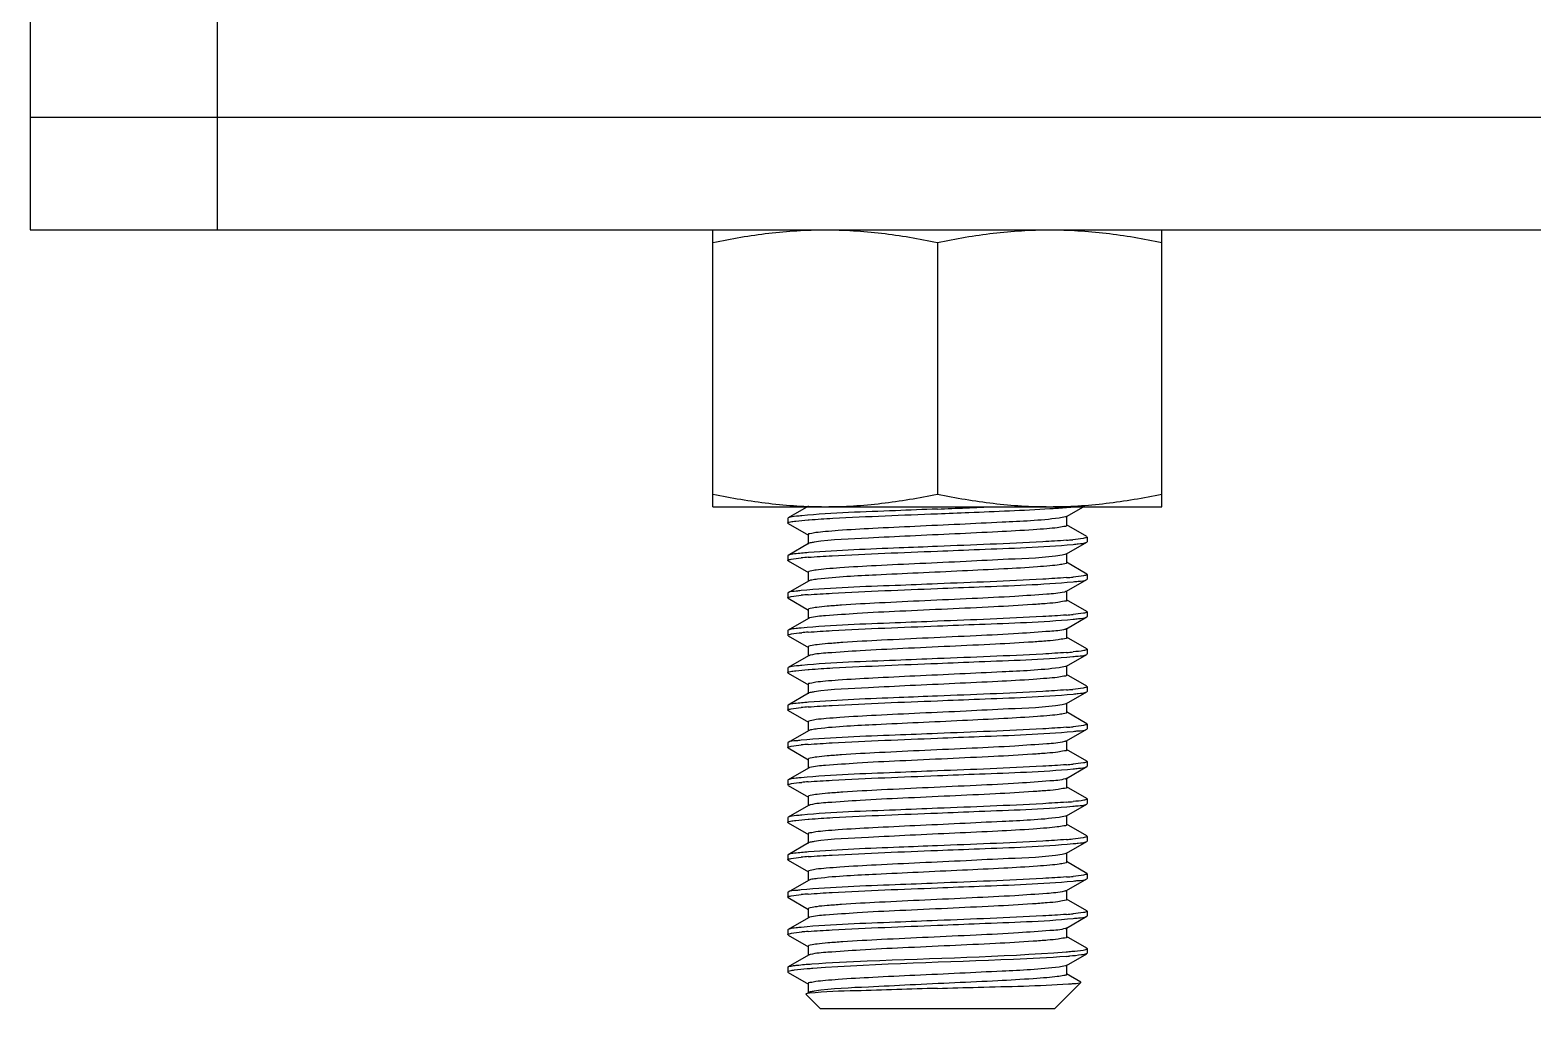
# Model space of a CAD drawing. Extents: x 27938 to 1507990, y 110129 to 923079.
# Drawn here: x 454195 to 454910, y 364932 to 365398 of the extents above; entities that cross this region are included whole.
import ezdxf

# ---------------------------------------------------------------- set-up
doc = ezdxf.new("R2010")
doc.units = 0
doc.header["$LTSCALE"] = 1000
doc.header["$MEASUREMENT"] = 0

msp = doc.modelspace()

# ---------------------------------------------------------------- linework, layer by layer
at = {"linetype": 'Continuous'}
for p, q in [((454195.19, 365409.64), (454195.19, 365302.87)), ((454284.16, 365409.64), (454284.16, 365302.87)), ((454921.77, 365356.26), (454195.19, 365356.26)), ((454195.19, 365302.87), (454921.77, 365302.87)), ((454519.95, 365171.19), (454519.95, 365302.87)), ((454733.49, 365171.19), (454733.49, 365302.87)), ((454626.72, 365296.86), (454626.72, 365177.2)), ((454519.95, 365171.19), (454733.49, 365171.19)), ((454565.36, 365171.41), (454555.71, 365165.82)), ((454688.07, 365166.52), (454696.14, 365171.19)), ((454555.71, 365165.82), (454555.54, 365165.63)), ((454555.54, 365165.63), (454555.54, 365163.4)), ((454555.71, 365163.21), (454555.54, 365163.4)), ((454555.71, 365163.21), (454565.36, 365157.62)), ((454565.18, 365164.9), (454565.68, 365164.93)), ((454697.73, 365156.93), (454688.07, 365162.52)), ((454688.27, 365162.29), (454688.27, 365166.74)), ((454565.17, 365157.84), (454565.17, 365153.39)), ((454697.73, 365156.93), (454697.9, 365156.73)), ((454697.9, 365156.73), (454697.9, 365154.51)), ((454555.71, 365148.03), (454555.54, 365147.83)), ((454555.54, 365147.83), (454555.54, 365145.61)), ((454565.36, 365153.62), (454555.71, 365148.03)), ((454688.07, 365148.72), (454697.73, 365154.31)), ((454688.27, 365144.5), (454688.27, 365148.95)), ((454697.73, 365154.31), (454697.9, 365154.51)), ((454555.71, 365145.41), (454555.54, 365145.61)), ((454555.71, 365145.41), (454565.36, 365139.82)), ((454697.73, 365139.13), (454688.07, 365144.72)), ((454565.36, 365135.82), (454555.71, 365130.23)), ((454565.17, 365140.05), (454565.17, 365135.6)), ((454565.64, 365135.95), (454565.36, 365135.82)), ((454688.07, 365130.93), (454697.73, 365136.52)), ((454697.73, 365139.13), (454697.9, 365138.94)), ((454697.73, 365136.52), (454697.9, 365136.71)), ((454697.9, 365138.94), (454697.9, 365136.71)), ((454555.71, 365130.23), (454555.54, 365130.04)), ((454555.54, 365130.04), (454555.54, 365127.81)), ((454555.71, 365127.62), (454555.54, 365127.81)), ((454555.71, 365127.62), (454565.36, 365122.03)), ((454697.73, 365121.34), (454688.07, 365126.93)), ((454688.27, 365126.7), (454688.27, 365131.15)), ((454565.17, 365122.25), (454565.17, 365117.8)), ((454697.73, 365121.34), (454697.9, 365121.14)), ((454697.9, 365121.14), (454697.9, 365118.92)), ((454555.71, 365112.44), (454555.54, 365112.24)), ((454555.54, 365112.24), (454555.54, 365110.02)), ((454565.36, 365118.03), (454555.71, 365112.44)), ((454688.07, 365113.13), (454687.72, 365112.98)), ((454688.07, 365113.13), (454697.73, 365118.72)), ((454688.27, 365108.91), (454688.27, 365113.36)), ((454697.73, 365118.72), (454697.9, 365118.92)), ((454555.71, 365109.82), (454555.54, 365110.02)), ((454555.71, 365109.82), (454565.36, 365104.23)), ((454697.73, 365103.54), (454688.07, 365109.13)), ((454565.36, 365100.23), (454555.71, 365094.64)), ((454565.17, 365104.46), (454565.17, 365100.01)), ((454688.07, 365095.34), (454697.73, 365100.93)), ((454697.73, 365103.54), (454697.9, 365103.35)), ((454697.73, 365100.93), (454697.9, 365101.12)), ((454697.9, 365103.35), (454697.9, 365101.12)), ((454555.71, 365094.64), (454555.54, 365094.45)), ((454555.54, 365094.45), (454555.54, 365092.22)), ((454555.71, 365092.03), (454555.54, 365092.22)), ((454555.71, 365092.03), (454565.36, 365086.44)), ((454565.18, 365093.72), (454565.68, 365093.75)), ((454697.73, 365085.75), (454688.07, 365091.34)), ((454688.27, 365091.11), (454688.27, 365095.56)), ((454565.17, 365086.66), (454565.17, 365082.21)), ((454697.73, 365085.75), (454697.9, 365085.55)), ((454697.9, 365085.55), (454697.9, 365083.33)), ((454555.71, 365076.85), (454555.54, 365076.65)), ((454555.54, 365076.65), (454555.54, 365074.43)), ((454565.36, 365082.44), (454555.71, 365076.85)), ((454688.07, 365077.54), (454697.73, 365083.13)), ((454688.27, 365073.32), (454688.27, 365077.77)), ((454697.73, 365083.13), (454697.9, 365083.33)), ((454555.71, 365074.23), (454555.54, 365074.43)), ((454555.71, 365074.23), (454565.36, 365068.64)), ((454697.73, 365067.95), (454688.07, 365073.54)), ((454565.36, 365064.64), (454555.71, 365059.05)), ((454565.17, 365068.87), (454565.17, 365064.42)), ((454565.64, 365064.77), (454565.36, 365064.64)), ((454688.07, 365059.75), (454697.73, 365065.34)), ((454697.73, 365067.95), (454697.9, 365067.76)), ((454697.73, 365065.34), (454697.9, 365065.53)), ((454697.9, 365067.76), (454697.9, 365065.53)), ((454555.71, 365059.05), (454555.54, 365058.86)), ((454555.54, 365058.86), (454555.54, 365056.63)), ((454555.71, 365056.44), (454555.54, 365056.63)), ((454555.71, 365056.44), (454565.36, 365050.85)), ((454697.73, 365050.16), (454688.07, 365055.75)), ((454688.27, 365055.52), (454688.27, 365059.97)), ((454565.17, 365051.07), (454565.17, 365046.62)), ((454697.73, 365050.16), (454697.9, 365049.96)), ((454697.73, 365047.54), (454697.9, 365047.74)), ((454697.9, 365049.96), (454697.9, 365047.74)), ((454555.71, 365041.26), (454555.54, 365041.06)), ((454555.54, 365041.06), (454555.54, 365038.84)), ((454565.36, 365046.85), (454555.71, 365041.26)), ((454688.07, 365041.95), (454687.72, 365041.8)), ((454688.07, 365041.95), (454697.73, 365047.54)), ((454688.27, 365037.73), (454688.27, 365042.18)), ((454555.71, 365038.64), (454555.54, 365038.84)), ((454555.71, 365038.64), (454565.36, 365033.05)), ((454697.73, 365032.36), (454688.07, 365037.95)), ((454565.36, 365029.05), (454555.71, 365023.46)), ((454565.17, 365033.28), (454565.17, 365028.83)), ((454688.07, 365024.16), (454697.73, 365029.75)), ((454697.73, 365032.36), (454697.9, 365032.17)), ((454697.73, 365029.75), (454697.9, 365029.94)), ((454697.9, 365032.17), (454697.9, 365029.94)), ((454555.71, 365023.46), (454555.54, 365023.27)), ((454555.54, 365023.27), (454555.54, 365021.04)), ((454555.71, 365020.85), (454555.54, 365021.04)), ((454555.71, 365020.85), (454565.36, 365015.26)), ((454565.18, 365022.54), (454565.68, 365022.57)), ((454697.73, 365014.57), (454688.07, 365020.16)), ((454688.27, 365019.93), (454688.27, 365024.38)), ((454565.17, 365015.48), (454565.17, 365011.03)), ((454688.07, 365006.36), (454697.73, 365011.95)), ((454697.73, 365014.57), (454697.9, 365014.37)), ((454697.73, 365011.95), (454697.9, 365012.15)), ((454697.9, 365014.37), (454697.9, 365012.15)), ((454555.71, 365005.67), (454555.54, 365005.47)), ((454555.54, 365005.47), (454555.54, 365003.25)), ((454565.36, 365011.26), (454555.71, 365005.67)), ((454688.27, 365002.14), (454688.27, 365006.59)), ((454555.71, 365003.05), (454555.54, 365003.25)), ((454555.71, 365003.05), (454565.36, 364997.46)), ((454565.17, 364997.69), (454565.17, 364993.24)), ((454697.73, 364996.77), (454688.07, 365002.36)), ((454565.36, 364993.46), (454555.71, 364987.87)), ((454565.64, 364993.59), (454565.36, 364993.46)), ((454688.07, 364988.57), (454697.73, 364994.16)), ((454697.73, 364996.77), (454697.9, 364996.58)), ((454697.73, 364994.16), (454697.9, 364994.35)), ((454697.9, 364996.58), (454697.9, 364994.35)), ((454555.71, 364987.87), (454555.54, 364987.68)), ((454555.54, 364987.68), (454555.54, 364985.45)), ((454555.71, 364985.26), (454555.54, 364985.45)), ((454555.71, 364985.26), (454565.36, 364979.67)), ((454697.73, 364978.98), (454688.07, 364984.57)), ((454688.27, 364984.34), (454688.27, 364988.79)), ((454565.17, 364979.89), (454565.17, 364975.44)), ((454688.07, 364970.77), (454697.73, 364976.36)), ((454697.73, 364978.98), (454697.9, 364978.78)), ((454697.73, 364976.36), (454697.9, 364976.56)), ((454697.9, 364978.78), (454697.9, 364976.56)), ((454555.71, 364970.08), (454555.54, 364969.88)), ((454555.54, 364969.88), (454555.54, 364967.66)), ((454565.36, 364975.67), (454555.71, 364970.08)), ((454688.07, 364970.77), (454687.72, 364970.62)), ((454688.27, 364966.55), (454688.27, 364971)), ((454555.71, 364967.46), (454555.54, 364967.66)), ((454555.71, 364967.46), (454565.36, 364961.87)), ((454565.17, 364962.1), (454565.17, 364957.65)), ((454697.73, 364961.18), (454688.07, 364966.77)), ((454565.36, 364957.87), (454555.71, 364952.28)), ((454688.07, 364952.98), (454697.73, 364958.57)), ((454697.24, 364960.6), (454697.5, 364960.69)), ((454697.9, 364960.99), (454697.73, 364961.18)), ((454697.9, 364958.76), (454697.73, 364958.57)), ((454697.9, 364960.99), (454697.9, 364958.76)), ((454555.54, 364952.09), (454555.71, 364952.28)), ((454555.54, 364952.09), (454555.54, 364949.86)), ((454555.71, 364949.67), (454555.54, 364949.86)), ((454555.71, 364949.67), (454565.36, 364944.08)), ((454694.89, 364945.03), (454688.07, 364948.98)), ((454688.27, 364948.75), (454688.27, 364953.2)), ((454565.17, 364944.3), (454565.17, 364939.85)), ((454682.33, 364932.29), (454694.94, 364944.9)), ((454694.94, 364944.9), (454694.89, 364945.03)), ((454564.19, 364939.4), (454564.14, 364939.26)), ((454571.11, 364932.29), (454564.14, 364939.26)), ((454565.86, 364939.73), (454564.97, 364939.61)), ((454682.33, 364932.29), (454571.11, 364932.29))]:
    msp.add_line(p, q, dxfattribs=at)
for centre, radius, start, end in [((454300.35, 373497.54), 8333.86, 272.244384, 272.431716), ((454678.88, 365302.36), 131.88, 275.29331, 275.91463), ((454672.05, 365361.33), 206.72, 274.45949, 275.27319), ((454580.43, 364952.46), 195.24, 94.44665, 95.44856), ((454672.45, 365338.68), 201.86, 274.45708, 275.34311), ((454580.55, 364933.23), 196.68, 94.45208, 95.42243), ((454672.41, 365321.35), 202.32, 274.45721, 275.33727), ((454686.38, 365116.87), 4.11, 287.90929, 289.04387), ((454580.94, 364910.74), 201.39, 94.4567, 95.35017), ((454568.54, 365091.26), 9.56, 103.46037, 104.3304), ((454672.64, 365300.88), 199.64, 274.45618, 275.37567), ((454672.05, 365290.15), 206.72, 274.45949, 275.27319), ((454580.43, 364881.28), 195.24, 94.44665, 95.44856), ((454672.45, 365267.5), 201.86, 274.45708, 275.34311), ((454580.55, 364862.05), 196.68, 94.45208, 95.42243), ((454672.41, 365250.17), 202.32, 274.45721, 275.33727), ((454686.38, 365045.69), 4.11, 287.90929, 289.04387), ((454580.94, 364839.56), 201.39, 94.4567, 95.35017), ((454568.54, 365020.08), 9.56, 103.46037, 104.3304), ((454672.64, 365229.7), 199.64, 274.45618, 275.37567), ((454672.05, 365218.97), 206.72, 274.45949, 275.27319), ((454580.43, 364810.1), 195.24, 94.44665, 95.44856), ((454672.45, 365196.32), 201.86, 274.45708, 275.34311), ((454580.55, 364790.87), 196.68, 94.45208, 95.42243), ((454672.41, 365178.99), 202.32, 274.45721, 275.33727), ((454580.94, 364768.38), 201.39, 94.4567, 95.35017), ((454686.38, 364974.51), 4.11, 287.90929, 289.04387), ((454568.54, 364948.9), 9.56, 103.46037, 104.3304), ((454668.61, 365207.61), 248.89, 274.45303, 274.76001), ((454669.1, 365199.34), 242.82, 274.46857, 274.81399)]:
    msp.add_arc(centre, radius, start, end, dxfattribs=at)
for points, knots in [([(454519.95, 365296.86), (454528.74, 365298.71), (454546.43, 365301.75), (454564.38, 365302.87), (454573.33, 365302.87)], [0, 0, 0, 0, 0.500766, 1, 1, 1, 1]), ([(454573.33, 365302.87), (454582.29, 365302.87), (454600.23, 365301.75), (454617.93, 365298.71), (454626.72, 365296.86)], [0, 0, 0, 0, 0.499234, 1, 1, 1, 1]), ([(454626.72, 365296.86), (454635.51, 365298.71), (454653.2, 365301.75), (454671.15, 365302.87), (454680.1, 365302.87)], [0, 0, 0, 0, 0.500766, 1, 1, 1, 1]), ([(454680.1, 365302.87), (454689.05, 365302.87), (454707, 365301.75), (454724.7, 365298.71), (454733.49, 365296.86)], [0, 0, 0, 0, 0.499234, 1, 1, 1, 1]), ([(454519.95, 365177.2), (454528.74, 365175.35), (454546.43, 365172.31), (454564.38, 365171.19), (454573.33, 365171.19)], [0, 0, 0, 0, 0.500766, 1, 1, 1, 1]), ([(454573.33, 365171.19), (454582.29, 365171.19), (454600.23, 365172.31), (454617.93, 365175.35), (454626.72, 365177.2)], [0, 0, 0, 0, 0.499234, 1, 1, 1, 1]), ([(454626.72, 365177.2), (454635.51, 365175.35), (454653.2, 365172.31), (454671.15, 365171.19), (454680.1, 365171.19)], [0, 0, 0, 0, 0.500766, 1, 1, 1, 1]), ([(454680.1, 365171.19), (454689.05, 365171.19), (454707, 365172.31), (454724.7, 365175.35), (454733.49, 365177.2)], [0, 0, 0, 0, 0.499234, 1, 1, 1, 1]), ([(454626.72, 365170.08), (454620.07, 365169.81), (454598.55, 365168.9), (454576.99, 365168.26), (454562.17, 365166.86)], [0, 0, 0, 0, 0.308784, 1, 1, 1, 1]), ([(454626.72, 365167.85), (454631.72, 365168.05), (454649.55, 365168.77), (454667.38, 365169.49), (454680.19, 365170.26)], [0, 0, 0, 0, 0.280557, 1, 1, 1, 1]), ([(454680.19, 365170.26), (454681.24, 365170.32), (454684.86, 365170.55), (454688.48, 365170.81), (454691.05, 365171.05)], [0, 0, 0, 0, 0.288917, 1, 1, 1, 1]), ([(454555.54, 365163.4), (454555.54, 365163.48), (454556.37, 365164.08), (454557.21, 365164.03), (454557.99, 365164.15)], [0, 0, 0, 0, 0.092798, 1, 1, 1, 1]), ([(454562.17, 365166.86), (454561.34, 365166.78), (454559.21, 365166.48), (454556.88, 365166.5), (454555.71, 365165.82)], [0, 0, 0, 0, 0.379378, 1, 1, 1, 1]), ([(454557.99, 365164.15), (454558.45, 365164.22), (454560.83, 365164.54), (454563.24, 365164.74), (454565.18, 365164.9)], [0, 0, 0, 0, 0.190958, 1, 1, 1, 1]), ([(454684.55, 365165.75), (454675.59, 365164.55), (454659.82, 365163.94), (454636.98, 365162.74), (454616.45, 365161.83), (454597.21, 365160.89), (454582.9, 365160.11), (454574.03, 365159.38), (454569.26, 365158.97), (454566.99, 365158.46), (454565.17, 365158.2), (454565.17, 365157.84)], [0, 0, 0, 0, 0.226556, 0.394464, 0.573122, 0.741029, 0.877994, 0.929534, 0.967621, 0.99116, 1, 1, 1, 1]), ([(454565.68, 365164.93), (454569.46, 365165.23), (454589.79, 365166.45), (454610.15, 365167.19), (454626.72, 365167.85)], [0, 0, 0, 0, 0.186017, 1, 1, 1, 1]), ([(454688.22, 365162.18), (454687.91, 365161.82), (454686.18, 365161.62), (454683.19, 365161.05), (454678.24, 365160.65), (454668.86, 365159.92), (454654.24, 365159.14), (454634.72, 365158.19), (454614.2, 365157.3), (454591.9, 365156.08), (454576.63, 365155.56), (454568.11, 365154.27)], [0, 0, 0, 0, 0.011937, 0.038615, 0.07957, 0.133598, 0.274096, 0.443272, 0.620779, 0.785256, 1, 1, 1, 1]), ([(454688.07, 365166.52), (454687.92, 365166.43), (454686.78, 365166.03), (454685.58, 365165.89), (454684.55, 365165.75)], [0, 0, 0, 0, 0.140461, 1, 1, 1, 1]), ([(454688.27, 365162.29), (454688.27, 365162.27), (454688.26, 365162.23), (454688.23, 365162.2), (454688.22, 365162.18)], [0, 0, 0, 0, 0.463467, 1, 1, 1, 1]), ([(454688.12, 365155.23), (454684.35, 365154.93), (454663.89, 365153.7), (454643.41, 365152.95), (454626.72, 365152.28)], [0, 0, 0, 0, 0.184619, 1, 1, 1, 1]), ([(454697.06, 365156.3), (454696.74, 365156.21), (454694.75, 365155.82), (454692.73, 365155.63), (454691.05, 365155.48)], [0, 0, 0, 0, 0.163149, 1, 1, 1, 1]), ([(454697.9, 365156.73), (454697.9, 365156.63), (454697.55, 365156.42), (454697.27, 365156.35), (454697.06, 365156.3)], [0, 0, 0, 0, 0.312916, 1, 1, 1, 1]), ([(454565.39, 365149.34), (454563.17, 365149.17), (454560.01, 365148.73), (454556.6, 365148.54), (454555.71, 365148.03)], [0, 0, 0, 0, 0.683777, 1, 1, 1, 1]), ([(454686.01, 365148.18), (454677.62, 365146.74), (454662.29, 365146.34), (454639.76, 365145.05), (454618.73, 365144.15), (454598.78, 365143.18), (454583.82, 365142.38), (454574.52, 365141.63), (454569.48, 365141.21), (454567.1, 365140.67), (454565.17, 365140.42), (454565.17, 365140.05)], [0, 0, 0, 0, 0.210773, 0.377666, 0.558838, 0.731273, 0.873076, 0.926648, 0.966309, 0.990838, 1, 1, 1, 1]), ([(454565.29, 365147.11), (454569.06, 365147.41), (454589.53, 365148.64), (454610.01, 365149.39), (454626.72, 365150.06)], [0, 0, 0, 0, 0.184504, 1, 1, 1, 1]), ([(454568.11, 365154.27), (454567.78, 365154.22), (454566.86, 365154.06), (454565.89, 365153.92), (454565.37, 365153.62)], [0, 0, 0, 0, 0.353551, 1, 1, 1, 1]), ([(454626.72, 365152.28), (454620.63, 365152.04), (454600.18, 365151.2), (454579.72, 365150.46), (454565.39, 365149.34)], [0, 0, 0, 0, 0.297814, 1, 1, 1, 1]), ([(454626.72, 365150.06), (454633.36, 365150.32), (454654.88, 365151.24), (454676.43, 365151.88), (454691.25, 365153.27)], [0, 0, 0, 0, 0.308711, 1, 1, 1, 1]), ([(454688.07, 365148.72), (454687.84, 365148.59), (454687.14, 365148.39), (454686.45, 365148.25), (454686.01, 365148.18)], [0, 0, 0, 0, 0.374139, 1, 1, 1, 1]), ([(454691.25, 365153.27), (454692.08, 365153.35), (454694.21, 365153.65), (454696.55, 365153.63), (454697.73, 365154.31)], [0, 0, 0, 0, 0.379419, 1, 1, 1, 1]), ([(454555.54, 365145.61), (454555.54, 365145.7), (454555.83, 365145.9), (454556.08, 365145.96), (454556.26, 365146.01)], [0, 0, 0, 0, 0.319044, 1, 1, 1, 1]), ([(454556.26, 365146.01), (454556.56, 365146.1), (454558.42, 365146.48), (454560.31, 365146.66), (454561.89, 365146.81)], [0, 0, 0, 0, 0.160861, 1, 1, 1, 1]), ([(454688.27, 365144.5), (454688.26, 365144.15), (454686.5, 365143.89), (454684.28, 365143.39), (454679.64, 365142.98), (454670.99, 365142.26), (454657, 365141.49), (454638.13, 365140.56), (454617.86, 365139.66), (454594.91, 365138.49), (454578.95, 365137.82), (454569.74, 365136.7)], [0, 0, 0, 0, 0.008683, 0.031763, 0.069103, 0.119686, 0.254361, 0.420111, 0.597552, 0.765912, 1, 1, 1, 1]), ([(454626.72, 365134.49), (454620.02, 365134.22), (454598.41, 365133.3), (454576.75, 365132.68), (454561.89, 365131.24)], [0, 0, 0, 0, 0.309919, 1, 1, 1, 1]), ([(454569.74, 365136.7), (454569.27, 365136.64), (454567.89, 365136.45), (454566.49, 365136.27), (454565.64, 365135.95)], [0, 0, 0, 0, 0.341642, 1, 1, 1, 1]), ([(454688.14, 365137.44), (454684.37, 365137.14), (454663.91, 365135.9), (454643.42, 365135.15), (454626.72, 365134.49)], [0, 0, 0, 0, 0.184538, 1, 1, 1, 1]), ([(454626.72, 365132.26), (454633.36, 365132.53), (454654.87, 365133.44), (454676.41, 365134.08), (454691.23, 365135.48)], [0, 0, 0, 0, 0.308641, 1, 1, 1, 1]), ([(454691.23, 365135.48), (454692.06, 365135.55), (454694.21, 365135.86), (454696.55, 365135.83), (454697.73, 365136.52)], [0, 0, 0, 0, 0.379512, 1, 1, 1, 1]), ([(454697.17, 365138.53), (454696.86, 365138.44), (454694.91, 365138.05), (454692.92, 365137.86), (454691.25, 365137.7)], [0, 0, 0, 0, 0.159502, 1, 1, 1, 1]), ([(454697.9, 365138.94), (454697.9, 365138.85), (454697.6, 365138.65), (454697.36, 365138.58), (454697.17, 365138.53)], [0, 0, 0, 0, 0.318137, 1, 1, 1, 1]), ([(454555.54, 365127.81), (454555.54, 365127.9), (454555.83, 365128.1), (454556.08, 365128.17), (454556.27, 365128.22)], [0, 0, 0, 0, 0.318595, 1, 1, 1, 1]), ([(454561.89, 365131.24), (454561.1, 365131.17), (454559.06, 365130.88), (454556.83, 365130.89), (454555.71, 365130.23)], [0, 0, 0, 0, 0.378482, 1, 1, 1, 1]), ([(454556.27, 365128.22), (454556.56, 365128.3), (454558.45, 365128.69), (454560.36, 365128.87), (454561.96, 365129.03)], [0, 0, 0, 0, 0.160696, 1, 1, 1, 1]), ([(454687.11, 365130.6), (454684.39, 365129.95), (454676.45, 365129.4), (454661.85, 365128.34), (454642.49, 365127.43), (454621.01, 365126.44), (454600.36, 365125.46), (454584.77, 365124.64), (454575.01, 365123.87), (454569.71, 365123.45), (454567.21, 365122.89), (454565.17, 365122.64), (454565.17, 365122.25)], [0, 0, 0, 0, 0.068576, 0.194029, 0.359725, 0.543506, 0.720761, 0.867753, 0.923531, 0.964877, 0.99049, 1, 1, 1, 1]), ([(454565.28, 365129.31), (454569.05, 365129.61), (454589.52, 365130.85), (454610.01, 365131.6), (454626.72, 365132.26)], [0, 0, 0, 0, 0.184493, 1, 1, 1, 1]), ([(454688.26, 365126.7), (454688.26, 365126.3), (454686.17, 365126.07), (454683.6, 365125.48), (454678.17, 365125.06), (454668.19, 365124.28), (454652.27, 365123.45), (454631.28, 365122.46), (454609.61, 365121.45), (454590.26, 365120.57), (454576.03, 365119.43), (454568.38, 365118.98), (454565.91, 365118.24)], [0, 0, 0, 0, 0.009703, 0.035887, 0.07813, 0.135078, 0.284815, 0.464601, 0.649729, 0.81476, 0.937049, 1, 1, 1, 1]), ([(454688.07, 365130.93), (454687.95, 365130.86), (454687.63, 365130.74), (454687.31, 365130.65), (454687.11, 365130.6)], [0, 0, 0, 0, 0.406881, 1, 1, 1, 1]), ([(454688.14, 365119.64), (454684.37, 365119.34), (454663.9, 365118.11), (454643.42, 365117.36), (454626.72, 365116.69)], [0, 0, 0, 0, 0.184553, 1, 1, 1, 1]), ([(454697.08, 365120.71), (454696.77, 365120.63), (454694.84, 365120.25), (454692.87, 365120.06), (454691.23, 365119.91)], [0, 0, 0, 0, 0.163341, 1, 1, 1, 1]), ([(454697.9, 365121.14), (454697.89, 365121.04), (454697.56, 365120.84), (454697.29, 365120.77), (454697.08, 365120.71)], [0, 0, 0, 0, 0.314295, 1, 1, 1, 1]), ([(454561.96, 365113.46), (454561.17, 365113.38), (454559.1, 365113.09), (454556.84, 365113.1), (454555.71, 365112.44)], [0, 0, 0, 0, 0.378727, 1, 1, 1, 1]), ([(454626.72, 365116.69), (454620.03, 365116.43), (454598.44, 365115.5), (454576.82, 365114.88), (454561.96, 365113.46)], [0, 0, 0, 0, 0.309586, 1, 1, 1, 1]), ([(454687.64, 365112.95), (454685.26, 365112.18), (454677.69, 365111.78), (454663.59, 365110.6), (454644.26, 365109.74), (454622.53, 365108.71), (454601.42, 365107.72), (454585.4, 365106.89), (454575.35, 365106.1), (454569.87, 365105.68), (454567.29, 365105.1), (454565.17, 365104.86), (454565.17, 365104.46)], [0, 0, 0, 0, 0.061098, 0.182334, 0.347135, 0.532706, 0.713328, 0.863975, 0.921317, 0.963856, 0.990226, 1, 1, 1, 1]), ([(454565.29, 365111.52), (454569.07, 365111.82), (454589.53, 365113.05), (454610.02, 365113.8), (454626.72, 365114.47)], [0, 0, 0, 0, 0.184541, 1, 1, 1, 1]), ([(454565.91, 365118.24), (454565.8, 365118.21), (454565.62, 365118.15), (454565.44, 365118.07), (454565.36, 365118.03)], [0, 0, 0, 0, 0.569522, 1, 1, 1, 1]), ([(454626.72, 365114.47), (454633.38, 365114.73), (454654.92, 365115.65), (454676.51, 365116.28), (454691.34, 365117.69)], [0, 0, 0, 0, 0.309073, 1, 1, 1, 1]), ([(454691.34, 365117.69), (454692.16, 365117.77), (454694.26, 365118.07), (454696.57, 365118.05), (454697.73, 365118.72)], [0, 0, 0, 0, 0.379133, 1, 1, 1, 1]), ([(454555.54, 365110.02), (454555.54, 365110.12), (454555.86, 365110.32), (454556.13, 365110.39), (454556.33, 365110.44)], [0, 0, 0, 0, 0.315177, 1, 1, 1, 1]), ([(454556.33, 365110.44), (454556.64, 365110.52), (454558.57, 365110.91), (454560.53, 365111.1), (454562.17, 365111.25)], [0, 0, 0, 0, 0.16229, 1, 1, 1, 1]), ([(454688.26, 365108.91), (454688.27, 365108.52), (454686.22, 365108.27), (454683.72, 365107.71), (454678.42, 365107.29), (454668.66, 365106.52), (454653.06, 365105.7), (454632.41, 365104.72), (454610.93, 365103.73), (454591.57, 365102.82), (454576.97, 365101.76), (454569.04, 365101.21), (454566.32, 365100.56)], [0, 0, 0, 0, 0.009517, 0.035128, 0.076492, 0.132277, 0.279305, 0.456588, 0.640385, 0.806077, 0.931494, 1, 1, 1, 1]), ([(454626.72, 365098.9), (454620.07, 365098.63), (454598.55, 365097.72), (454576.99, 365097.08), (454562.17, 365095.68)], [0, 0, 0, 0, 0.308784, 1, 1, 1, 1]), ([(454566.18, 365100.52), (454566.01, 365100.48), (454565.74, 365100.4), (454565.47, 365100.29), (454565.37, 365100.23)], [0, 0, 0, 0, 0.585672, 1, 1, 1, 1]), ([(454688.15, 365101.85), (454684.38, 365101.55), (454663.91, 365100.31), (454643.42, 365099.56), (454626.72, 365098.9)], [0, 0, 0, 0, 0.184509, 1, 1, 1, 1]), ([(454626.72, 365096.67), (454633.32, 365096.94), (454654.77, 365097.85), (454676.25, 365098.49), (454691.05, 365099.87)], [0, 0, 0, 0, 0.307895, 1, 1, 1, 1]), ([(454691.05, 365099.87), (454691.9, 365099.95), (454694.1, 365100.26), (454696.52, 365100.22), (454697.73, 365100.93)], [0, 0, 0, 0, 0.380051, 1, 1, 1, 1]), ([(454697.19, 365102.95), (454696.89, 365102.86), (454694.95, 365102.46), (454692.99, 365102.28), (454691.34, 365102.12)], [0, 0, 0, 0, 0.159053, 1, 1, 1, 1]), ([(454697.9, 365103.35), (454697.9, 365103.26), (454697.61, 365103.06), (454697.37, 365103), (454697.19, 365102.95)], [0, 0, 0, 0, 0.319254, 1, 1, 1, 1]), ([(454555.54, 365092.22), (454555.54, 365092.3), (454556.37, 365092.9), (454557.21, 365092.85), (454557.99, 365092.97)], [0, 0, 0, 0, 0.092798, 1, 1, 1, 1]), ([(454562.17, 365095.68), (454561.34, 365095.6), (454559.21, 365095.3), (454556.88, 365095.32), (454555.71, 365094.64)], [0, 0, 0, 0, 0.379378, 1, 1, 1, 1]), ([(454557.99, 365092.97), (454558.45, 365093.04), (454560.83, 365093.36), (454563.24, 365093.56), (454565.18, 365093.72)], [0, 0, 0, 0, 0.190958, 1, 1, 1, 1]), ([(454684.55, 365094.57), (454675.59, 365093.37), (454659.82, 365092.76), (454636.98, 365091.56), (454616.45, 365090.65), (454597.21, 365089.71), (454582.9, 365088.93), (454574.03, 365088.2), (454569.26, 365087.79), (454566.99, 365087.28), (454565.17, 365087.02), (454565.17, 365086.66)], [0, 0, 0, 0, 0.226556, 0.394464, 0.573122, 0.741029, 0.877994, 0.929534, 0.967621, 0.99116, 1, 1, 1, 1]), ([(454565.68, 365093.75), (454569.46, 365094.05), (454589.79, 365095.27), (454610.15, 365096.01), (454626.72, 365096.67)], [0, 0, 0, 0, 0.186017, 1, 1, 1, 1]), ([(454688.22, 365091), (454687.91, 365090.64), (454686.18, 365090.44), (454683.19, 365089.87), (454678.24, 365089.47), (454668.86, 365088.74), (454654.24, 365087.96), (454634.72, 365087.02), (454614.2, 365086.12), (454591.9, 365084.9), (454576.63, 365084.38), (454568.11, 365083.09)], [0, 0, 0, 0, 0.011937, 0.038615, 0.07957, 0.133598, 0.274096, 0.443272, 0.620779, 0.785256, 1, 1, 1, 1]), ([(454688.07, 365095.34), (454687.92, 365095.25), (454686.78, 365094.85), (454685.58, 365094.71), (454684.55, 365094.57)], [0, 0, 0, 0, 0.140461, 1, 1, 1, 1]), ([(454688.27, 365091.11), (454688.27, 365091.09), (454688.26, 365091.05), (454688.23, 365091.02), (454688.22, 365091)], [0, 0, 0, 0, 0.463467, 1, 1, 1, 1]), ([(454688.12, 365084.05), (454684.35, 365083.75), (454663.89, 365082.52), (454643.41, 365081.77), (454626.72, 365081.1)], [0, 0, 0, 0, 0.184619, 1, 1, 1, 1]), ([(454697.06, 365085.12), (454696.74, 365085.03), (454694.75, 365084.64), (454692.73, 365084.46), (454691.05, 365084.3)], [0, 0, 0, 0, 0.163149, 1, 1, 1, 1]), ([(454697.9, 365085.55), (454697.9, 365085.45), (454697.55, 365085.24), (454697.27, 365085.17), (454697.06, 365085.12)], [0, 0, 0, 0, 0.312916, 1, 1, 1, 1]), ([(454565.39, 365078.16), (454563.17, 365077.99), (454560.01, 365077.55), (454556.6, 365077.36), (454555.71, 365076.85)], [0, 0, 0, 0, 0.683777, 1, 1, 1, 1]), ([(454686.01, 365077), (454677.62, 365075.56), (454662.29, 365075.16), (454639.76, 365073.87), (454618.73, 365072.97), (454598.78, 365072), (454583.82, 365071.2), (454574.52, 365070.45), (454569.48, 365070.03), (454567.1, 365069.49), (454565.17, 365069.24), (454565.17, 365068.87)], [0, 0, 0, 0, 0.210773, 0.377666, 0.558838, 0.731273, 0.873076, 0.926648, 0.966309, 0.990838, 1, 1, 1, 1]), ([(454565.29, 365075.93), (454569.06, 365076.23), (454589.53, 365077.46), (454610.01, 365078.21), (454626.72, 365078.88)], [0, 0, 0, 0, 0.184504, 1, 1, 1, 1]), ([(454568.11, 365083.09), (454567.78, 365083.04), (454566.86, 365082.88), (454565.89, 365082.74), (454565.37, 365082.44)], [0, 0, 0, 0, 0.353551, 1, 1, 1, 1]), ([(454626.72, 365081.1), (454620.63, 365080.86), (454600.18, 365080.02), (454579.72, 365079.28), (454565.39, 365078.16)], [0, 0, 0, 0, 0.297814, 1, 1, 1, 1]), ([(454626.72, 365078.88), (454633.36, 365079.14), (454654.88, 365080.06), (454676.43, 365080.7), (454691.25, 365082.09)], [0, 0, 0, 0, 0.308711, 1, 1, 1, 1]), ([(454688.07, 365077.54), (454687.84, 365077.41), (454687.14, 365077.21), (454686.45, 365077.07), (454686.01, 365077)], [0, 0, 0, 0, 0.374139, 1, 1, 1, 1]), ([(454691.25, 365082.09), (454692.08, 365082.17), (454694.21, 365082.47), (454696.55, 365082.45), (454697.73, 365083.13)], [0, 0, 0, 0, 0.379419, 1, 1, 1, 1]), ([(454555.54, 365074.43), (454555.54, 365074.52), (454555.83, 365074.72), (454556.08, 365074.78), (454556.26, 365074.83)], [0, 0, 0, 0, 0.319044, 1, 1, 1, 1]), ([(454556.26, 365074.83), (454556.56, 365074.92), (454558.42, 365075.3), (454560.31, 365075.48), (454561.89, 365075.63)], [0, 0, 0, 0, 0.160861, 1, 1, 1, 1]), ([(454688.27, 365073.32), (454688.26, 365072.97), (454686.5, 365072.71), (454684.28, 365072.21), (454679.64, 365071.8), (454670.99, 365071.08), (454657, 365070.31), (454638.13, 365069.38), (454617.86, 365068.48), (454594.91, 365067.31), (454578.95, 365066.64), (454569.74, 365065.52)], [0, 0, 0, 0, 0.008683, 0.031763, 0.069103, 0.119686, 0.254361, 0.420111, 0.597552, 0.765912, 1, 1, 1, 1]), ([(454626.72, 365063.31), (454620.02, 365063.04), (454598.41, 365062.12), (454576.75, 365061.5), (454561.89, 365060.06)], [0, 0, 0, 0, 0.309919, 1, 1, 1, 1]), ([(454569.74, 365065.52), (454569.27, 365065.46), (454567.89, 365065.27), (454566.49, 365065.09), (454565.64, 365064.77)], [0, 0, 0, 0, 0.341642, 1, 1, 1, 1]), ([(454688.14, 365066.26), (454684.37, 365065.96), (454663.91, 365064.72), (454643.42, 365063.97), (454626.72, 365063.31)], [0, 0, 0, 0, 0.184538, 1, 1, 1, 1]), ([(454626.72, 365061.08), (454633.36, 365061.35), (454654.87, 365062.26), (454676.41, 365062.9), (454691.23, 365064.3)], [0, 0, 0, 0, 0.308641, 1, 1, 1, 1]), ([(454691.23, 365064.3), (454692.06, 365064.37), (454694.21, 365064.68), (454696.55, 365064.65), (454697.73, 365065.34)], [0, 0, 0, 0, 0.379512, 1, 1, 1, 1]), ([(454697.17, 365067.35), (454696.86, 365067.27), (454694.91, 365066.87), (454692.92, 365066.68), (454691.25, 365066.52)], [0, 0, 0, 0, 0.159502, 1, 1, 1, 1]), ([(454697.9, 365067.76), (454697.9, 365067.67), (454697.6, 365067.47), (454697.36, 365067.4), (454697.17, 365067.35)], [0, 0, 0, 0, 0.318137, 1, 1, 1, 1]), ([(454555.54, 365056.63), (454555.54, 365056.72), (454555.83, 365056.92), (454556.08, 365056.99), (454556.27, 365057.04)], [0, 0, 0, 0, 0.318595, 1, 1, 1, 1]), ([(454561.89, 365060.06), (454561.1, 365059.99), (454559.06, 365059.7), (454556.83, 365059.71), (454555.71, 365059.05)], [0, 0, 0, 0, 0.378482, 1, 1, 1, 1]), ([(454556.27, 365057.04), (454556.56, 365057.12), (454558.45, 365057.51), (454560.36, 365057.69), (454561.96, 365057.85)], [0, 0, 0, 0, 0.160696, 1, 1, 1, 1]), ([(454687.11, 365059.42), (454684.39, 365058.77), (454676.45, 365058.22), (454661.85, 365057.16), (454642.49, 365056.25), (454621.01, 365055.26), (454600.36, 365054.28), (454584.77, 365053.46), (454575.01, 365052.69), (454569.71, 365052.27), (454567.21, 365051.71), (454565.17, 365051.46), (454565.17, 365051.07)], [0, 0, 0, 0, 0.068576, 0.194029, 0.359725, 0.543506, 0.720761, 0.867753, 0.923531, 0.964877, 0.99049, 1, 1, 1, 1]), ([(454565.28, 365058.13), (454569.05, 365058.43), (454589.52, 365059.67), (454610.01, 365060.42), (454626.72, 365061.08)], [0, 0, 0, 0, 0.184493, 1, 1, 1, 1]), ([(454688.26, 365055.52), (454688.26, 365055.12), (454686.17, 365054.89), (454683.6, 365054.3), (454678.17, 365053.88), (454668.19, 365053.1), (454652.27, 365052.27), (454631.28, 365051.28), (454609.61, 365050.27), (454590.26, 365049.39), (454576.03, 365048.25), (454568.38, 365047.8), (454565.91, 365047.06)], [0, 0, 0, 0, 0.009703, 0.035887, 0.07813, 0.135078, 0.284815, 0.464601, 0.649729, 0.81476, 0.937049, 1, 1, 1, 1]), ([(454688.07, 365059.75), (454687.95, 365059.68), (454687.63, 365059.56), (454687.31, 365059.47), (454687.11, 365059.42)], [0, 0, 0, 0, 0.406881, 1, 1, 1, 1]), ([(454688.14, 365048.46), (454684.37, 365048.16), (454663.9, 365046.93), (454643.42, 365046.18), (454626.72, 365045.51)], [0, 0, 0, 0, 0.184553, 1, 1, 1, 1]), ([(454697.08, 365049.53), (454696.77, 365049.45), (454694.84, 365049.07), (454692.87, 365048.88), (454691.23, 365048.73)], [0, 0, 0, 0, 0.163341, 1, 1, 1, 1]), ([(454697.9, 365049.96), (454697.89, 365049.86), (454697.56, 365049.66), (454697.29, 365049.59), (454697.08, 365049.53)], [0, 0, 0, 0, 0.314295, 1, 1, 1, 1]), ([(454561.96, 365042.28), (454561.17, 365042.2), (454559.1, 365041.91), (454556.84, 365041.92), (454555.71, 365041.26)], [0, 0, 0, 0, 0.378727, 1, 1, 1, 1]), ([(454626.72, 365045.51), (454620.03, 365045.25), (454598.44, 365044.32), (454576.82, 365043.7), (454561.96, 365042.28)], [0, 0, 0, 0, 0.309586, 1, 1, 1, 1]), ([(454687.64, 365041.77), (454685.26, 365041), (454677.69, 365040.61), (454663.59, 365039.42), (454644.26, 365038.56), (454622.53, 365037.53), (454601.42, 365036.54), (454585.4, 365035.71), (454575.35, 365034.92), (454569.87, 365034.5), (454567.29, 365033.92), (454565.17, 365033.68), (454565.17, 365033.28)], [0, 0, 0, 0, 0.061098, 0.182334, 0.347135, 0.532706, 0.713328, 0.863975, 0.921317, 0.963856, 0.990226, 1, 1, 1, 1]), ([(454565.29, 365040.34), (454569.07, 365040.64), (454589.53, 365041.87), (454610.02, 365042.62), (454626.72, 365043.29)], [0, 0, 0, 0, 0.184541, 1, 1, 1, 1]), ([(454565.91, 365047.06), (454565.8, 365047.03), (454565.62, 365046.97), (454565.44, 365046.89), (454565.36, 365046.85)], [0, 0, 0, 0, 0.569522, 1, 1, 1, 1]), ([(454626.72, 365043.29), (454633.38, 365043.55), (454654.92, 365044.47), (454676.51, 365045.1), (454691.34, 365046.51)], [0, 0, 0, 0, 0.309073, 1, 1, 1, 1]), ([(454691.34, 365046.51), (454692.16, 365046.59), (454694.26, 365046.89), (454696.57, 365046.87), (454697.73, 365047.54)], [0, 0, 0, 0, 0.379133, 1, 1, 1, 1]), ([(454555.54, 365038.84), (454555.54, 365038.94), (454555.86, 365039.14), (454556.13, 365039.21), (454556.33, 365039.26)], [0, 0, 0, 0, 0.315177, 1, 1, 1, 1]), ([(454556.33, 365039.26), (454556.64, 365039.34), (454558.57, 365039.73), (454560.53, 365039.92), (454562.17, 365040.07)], [0, 0, 0, 0, 0.16229, 1, 1, 1, 1]), ([(454688.26, 365037.73), (454688.27, 365037.34), (454686.22, 365037.09), (454683.72, 365036.53), (454678.42, 365036.11), (454668.66, 365035.34), (454653.06, 365034.52), (454632.41, 365033.54), (454610.93, 365032.55), (454591.57, 365031.64), (454576.97, 365030.58), (454569.04, 365030.03), (454566.32, 365029.38)], [0, 0, 0, 0, 0.009517, 0.035128, 0.076492, 0.132277, 0.279305, 0.456588, 0.640385, 0.806077, 0.931494, 1, 1, 1, 1]), ([(454626.72, 365027.72), (454620.07, 365027.45), (454598.55, 365026.54), (454576.99, 365025.9), (454562.17, 365024.5)], [0, 0, 0, 0, 0.308784, 1, 1, 1, 1]), ([(454566.18, 365029.34), (454566.01, 365029.3), (454565.74, 365029.22), (454565.47, 365029.11), (454565.37, 365029.05)], [0, 0, 0, 0, 0.585672, 1, 1, 1, 1]), ([(454688.15, 365030.67), (454684.38, 365030.37), (454663.91, 365029.13), (454643.42, 365028.38), (454626.72, 365027.72)], [0, 0, 0, 0, 0.184509, 1, 1, 1, 1]), ([(454626.72, 365025.49), (454633.32, 365025.76), (454654.77, 365026.67), (454676.25, 365027.31), (454691.05, 365028.69)], [0, 0, 0, 0, 0.307895, 1, 1, 1, 1]), ([(454691.05, 365028.69), (454691.9, 365028.77), (454694.1, 365029.08), (454696.52, 365029.04), (454697.73, 365029.75)], [0, 0, 0, 0, 0.380051, 1, 1, 1, 1]), ([(454697.19, 365031.77), (454696.89, 365031.68), (454694.95, 365031.28), (454692.99, 365031.1), (454691.34, 365030.94)], [0, 0, 0, 0, 0.159053, 1, 1, 1, 1]), ([(454697.9, 365032.17), (454697.9, 365032.08), (454697.61, 365031.88), (454697.37, 365031.82), (454697.19, 365031.77)], [0, 0, 0, 0, 0.319254, 1, 1, 1, 1]), ([(454555.54, 365021.04), (454555.54, 365021.12), (454556.37, 365021.72), (454557.21, 365021.67), (454557.99, 365021.79)], [0, 0, 0, 0, 0.092798, 1, 1, 1, 1]), ([(454562.17, 365024.5), (454561.34, 365024.42), (454559.21, 365024.12), (454556.88, 365024.14), (454555.71, 365023.46)], [0, 0, 0, 0, 0.379378, 1, 1, 1, 1]), ([(454557.99, 365021.79), (454558.45, 365021.86), (454560.83, 365022.18), (454563.24, 365022.38), (454565.18, 365022.54)], [0, 0, 0, 0, 0.190958, 1, 1, 1, 1]), ([(454684.55, 365023.39), (454675.59, 365022.19), (454659.82, 365021.58), (454636.98, 365020.38), (454616.45, 365019.47), (454597.21, 365018.53), (454582.9, 365017.75), (454574.03, 365017.02), (454569.26, 365016.61), (454566.99, 365016.1), (454565.17, 365015.84), (454565.17, 365015.48)], [0, 0, 0, 0, 0.226556, 0.394464, 0.573122, 0.741029, 0.877994, 0.929534, 0.967621, 0.99116, 1, 1, 1, 1]), ([(454565.68, 365022.57), (454569.46, 365022.87), (454589.79, 365024.09), (454610.15, 365024.83), (454626.72, 365025.49)], [0, 0, 0, 0, 0.186017, 1, 1, 1, 1]), ([(454688.22, 365019.82), (454687.91, 365019.46), (454686.18, 365019.26), (454683.19, 365018.69), (454678.24, 365018.29), (454668.86, 365017.56), (454654.24, 365016.78), (454634.72, 365015.84), (454614.2, 365014.94), (454591.9, 365013.72), (454576.63, 365013.2), (454568.11, 365011.91)], [0, 0, 0, 0, 0.011937, 0.038615, 0.07957, 0.133598, 0.274096, 0.443272, 0.620779, 0.785256, 1, 1, 1, 1]), ([(454688.07, 365024.16), (454687.92, 365024.07), (454686.78, 365023.67), (454685.58, 365023.53), (454684.55, 365023.39)], [0, 0, 0, 0, 0.140461, 1, 1, 1, 1]), ([(454688.27, 365019.93), (454688.27, 365019.91), (454688.26, 365019.87), (454688.23, 365019.84), (454688.22, 365019.82)], [0, 0, 0, 0, 0.463467, 1, 1, 1, 1]), ([(454568.11, 365011.91), (454567.78, 365011.86), (454566.86, 365011.7), (454565.89, 365011.56), (454565.37, 365011.26)], [0, 0, 0, 0, 0.353551, 1, 1, 1, 1]), ([(454688.12, 365012.87), (454684.35, 365012.57), (454663.89, 365011.34), (454643.41, 365010.59), (454626.72, 365009.92)], [0, 0, 0, 0, 0.184619, 1, 1, 1, 1]), ([(454697.06, 365013.94), (454696.74, 365013.85), (454694.75, 365013.47), (454692.73, 365013.28), (454691.05, 365013.12)], [0, 0, 0, 0, 0.163149, 1, 1, 1, 1]), ([(454691.25, 365010.91), (454692.08, 365010.99), (454694.21, 365011.29), (454696.55, 365011.27), (454697.73, 365011.95)], [0, 0, 0, 0, 0.379419, 1, 1, 1, 1]), ([(454697.9, 365014.37), (454697.9, 365014.27), (454697.55, 365014.06), (454697.27, 365013.99), (454697.06, 365013.94)], [0, 0, 0, 0, 0.312916, 1, 1, 1, 1]), ([(454565.39, 365006.98), (454563.17, 365006.81), (454560.01, 365006.37), (454556.6, 365006.18), (454555.71, 365005.67)], [0, 0, 0, 0, 0.683777, 1, 1, 1, 1]), ([(454686.01, 365005.82), (454677.62, 365004.38), (454662.29, 365003.98), (454639.76, 365002.69), (454618.73, 365001.79), (454598.78, 365000.82), (454583.82, 365000.02), (454574.52, 364999.27), (454569.48, 364998.85), (454567.1, 364998.31), (454565.17, 364998.06), (454565.17, 364997.69)], [0, 0, 0, 0, 0.210773, 0.377666, 0.558838, 0.731273, 0.873076, 0.926648, 0.966309, 0.990838, 1, 1, 1, 1]), ([(454565.29, 365004.75), (454569.06, 365005.05), (454589.53, 365006.28), (454610.01, 365007.03), (454626.72, 365007.7)], [0, 0, 0, 0, 0.184504, 1, 1, 1, 1]), ([(454626.72, 365009.92), (454620.63, 365009.68), (454600.18, 365008.84), (454579.72, 365008.1), (454565.39, 365006.98)], [0, 0, 0, 0, 0.297814, 1, 1, 1, 1]), ([(454626.72, 365007.7), (454633.36, 365007.96), (454654.88, 365008.88), (454676.43, 365009.52), (454691.25, 365010.91)], [0, 0, 0, 0, 0.308711, 1, 1, 1, 1]), ([(454688.07, 365006.36), (454687.84, 365006.23), (454687.14, 365006.03), (454686.45, 365005.89), (454686.01, 365005.82)], [0, 0, 0, 0, 0.374139, 1, 1, 1, 1]), ([(454555.54, 365003.25), (454555.54, 365003.34), (454555.83, 365003.54), (454556.08, 365003.6), (454556.26, 365003.65)], [0, 0, 0, 0, 0.319044, 1, 1, 1, 1]), ([(454556.26, 365003.65), (454556.56, 365003.74), (454558.42, 365004.12), (454560.31, 365004.3), (454561.89, 365004.46)], [0, 0, 0, 0, 0.160861, 1, 1, 1, 1]), ([(454688.27, 365002.14), (454688.26, 365001.79), (454686.5, 365001.53), (454684.28, 365001.03), (454679.64, 365000.62), (454670.99, 364999.9), (454657, 364999.13), (454638.13, 364998.2), (454617.86, 364997.3), (454594.91, 364996.13), (454578.95, 364995.46), (454569.74, 364994.34)], [0, 0, 0, 0, 0.008683, 0.031763, 0.069103, 0.119686, 0.254361, 0.420111, 0.597552, 0.765912, 1, 1, 1, 1]), ([(454626.72, 364992.13), (454620.02, 364991.86), (454598.41, 364990.94), (454576.75, 364990.32), (454561.89, 364988.88)], [0, 0, 0, 0, 0.309919, 1, 1, 1, 1]), ([(454569.74, 364994.34), (454569.27, 364994.28), (454567.89, 364994.09), (454566.49, 364993.91), (454565.64, 364993.59)], [0, 0, 0, 0, 0.341642, 1, 1, 1, 1]), ([(454688.14, 364995.08), (454684.37, 364994.78), (454663.91, 364993.54), (454643.42, 364992.79), (454626.72, 364992.13)], [0, 0, 0, 0, 0.184538, 1, 1, 1, 1]), ([(454626.72, 364989.9), (454633.36, 364990.17), (454654.87, 364991.08), (454676.41, 364991.72), (454691.23, 364993.12)], [0, 0, 0, 0, 0.308641, 1, 1, 1, 1]), ([(454691.23, 364993.12), (454692.06, 364993.19), (454694.21, 364993.5), (454696.55, 364993.47), (454697.73, 364994.16)], [0, 0, 0, 0, 0.379512, 1, 1, 1, 1]), ([(454697.17, 364996.17), (454696.86, 364996.09), (454694.91, 364995.69), (454692.92, 364995.5), (454691.25, 364995.34)], [0, 0, 0, 0, 0.159502, 1, 1, 1, 1]), ([(454697.9, 364996.58), (454697.9, 364996.49), (454697.6, 364996.29), (454697.36, 364996.22), (454697.17, 364996.17)], [0, 0, 0, 0, 0.318137, 1, 1, 1, 1]), ([(454555.54, 364985.45), (454555.54, 364985.55), (454555.83, 364985.74), (454556.08, 364985.81), (454556.27, 364985.86)], [0, 0, 0, 0, 0.318595, 1, 1, 1, 1]), ([(454561.89, 364988.88), (454561.1, 364988.81), (454559.06, 364988.52), (454556.83, 364988.53), (454555.71, 364987.87)], [0, 0, 0, 0, 0.378482, 1, 1, 1, 1]), ([(454556.27, 364985.86), (454556.56, 364985.94), (454558.45, 364986.33), (454560.36, 364986.51), (454561.96, 364986.67)], [0, 0, 0, 0, 0.160696, 1, 1, 1, 1]), ([(454687.11, 364988.24), (454684.39, 364987.59), (454676.45, 364987.04), (454661.85, 364985.98), (454642.49, 364985.07), (454621.01, 364984.08), (454600.36, 364983.1), (454584.77, 364982.28), (454575.01, 364981.51), (454569.71, 364981.09), (454567.21, 364980.53), (454565.17, 364980.28), (454565.17, 364979.89)], [0, 0, 0, 0, 0.068576, 0.194029, 0.359725, 0.543506, 0.720761, 0.867753, 0.923531, 0.964877, 0.99049, 1, 1, 1, 1]), ([(454565.28, 364986.95), (454569.05, 364987.25), (454589.52, 364988.49), (454610.01, 364989.24), (454626.72, 364989.9)], [0, 0, 0, 0, 0.184493, 1, 1, 1, 1]), ([(454688.26, 364984.34), (454688.26, 364983.95), (454686.17, 364983.71), (454683.6, 364983.12), (454678.17, 364982.7), (454668.19, 364981.92), (454652.27, 364981.09), (454631.28, 364980.1), (454609.61, 364979.09), (454590.26, 364978.21), (454576.03, 364977.07), (454568.38, 364976.62), (454565.91, 364975.88)], [0, 0, 0, 0, 0.009703, 0.035887, 0.07813, 0.135078, 0.284815, 0.464601, 0.649729, 0.81476, 0.937049, 1, 1, 1, 1]), ([(454688.07, 364988.57), (454687.95, 364988.5), (454687.63, 364988.38), (454687.31, 364988.29), (454687.11, 364988.24)], [0, 0, 0, 0, 0.406881, 1, 1, 1, 1]), ([(454688.14, 364977.28), (454684.37, 364976.98), (454663.9, 364975.75), (454643.42, 364975), (454626.72, 364974.33)], [0, 0, 0, 0, 0.184553, 1, 1, 1, 1]), ([(454697.08, 364978.35), (454696.77, 364978.27), (454694.84, 364977.89), (454692.87, 364977.7), (454691.23, 364977.55)], [0, 0, 0, 0, 0.163341, 1, 1, 1, 1]), ([(454691.34, 364975.33), (454692.16, 364975.41), (454694.26, 364975.71), (454696.57, 364975.69), (454697.73, 364976.36)], [0, 0, 0, 0, 0.379133, 1, 1, 1, 1]), ([(454697.9, 364978.78), (454697.89, 364978.68), (454697.56, 364978.48), (454697.29, 364978.41), (454697.08, 364978.35)], [0, 0, 0, 0, 0.314295, 1, 1, 1, 1]), ([(454561.96, 364971.1), (454561.17, 364971.02), (454559.1, 364970.73), (454556.84, 364970.74), (454555.71, 364970.08)], [0, 0, 0, 0, 0.378727, 1, 1, 1, 1]), ([(454626.72, 364974.33), (454620.03, 364974.07), (454598.44, 364973.14), (454576.82, 364972.52), (454561.96, 364971.1)], [0, 0, 0, 0, 0.309586, 1, 1, 1, 1]), ([(454687.64, 364970.59), (454685.26, 364969.82), (454677.69, 364969.43), (454663.59, 364968.24), (454644.26, 364967.38), (454622.53, 364966.35), (454601.42, 364965.36), (454585.4, 364964.53), (454575.35, 364963.74), (454569.87, 364963.32), (454567.29, 364962.74), (454565.17, 364962.5), (454565.17, 364962.1)], [0, 0, 0, 0, 0.061098, 0.182334, 0.347135, 0.532706, 0.713328, 0.863975, 0.921317, 0.963856, 0.990226, 1, 1, 1, 1]), ([(454565.29, 364969.16), (454569.07, 364969.46), (454589.53, 364970.69), (454610.02, 364971.44), (454626.72, 364972.11)], [0, 0, 0, 0, 0.184541, 1, 1, 1, 1]), ([(454565.91, 364975.88), (454565.8, 364975.85), (454565.62, 364975.79), (454565.44, 364975.71), (454565.36, 364975.67)], [0, 0, 0, 0, 0.569522, 1, 1, 1, 1]), ([(454626.72, 364972.11), (454633.38, 364972.37), (454654.92, 364973.29), (454676.51, 364973.92), (454691.34, 364975.33)], [0, 0, 0, 0, 0.309073, 1, 1, 1, 1]), ([(454555.54, 364967.66), (454555.54, 364967.76), (454555.86, 364967.96), (454556.13, 364968.03), (454556.33, 364968.08)], [0, 0, 0, 0, 0.315177, 1, 1, 1, 1]), ([(454556.33, 364968.08), (454556.64, 364968.16), (454558.57, 364968.55), (454560.53, 364968.74), (454562.17, 364968.89)], [0, 0, 0, 0, 0.16229, 1, 1, 1, 1]), ([(454688.26, 364966.55), (454688.27, 364966.16), (454686.22, 364965.91), (454683.72, 364965.35), (454678.42, 364964.93), (454668.66, 364964.16), (454653.06, 364963.34), (454632.41, 364962.36), (454610.93, 364961.37), (454591.57, 364960.46), (454576.97, 364959.4), (454569.04, 364958.85), (454566.32, 364958.2)], [0, 0, 0, 0, 0.009517, 0.035128, 0.076492, 0.132277, 0.279305, 0.456588, 0.640385, 0.806077, 0.931494, 1, 1, 1, 1]), ([(454566.18, 364958.16), (454566.01, 364958.12), (454565.74, 364958.04), (454565.47, 364957.93), (454565.37, 364957.87)], [0, 0, 0, 0, 0.585672, 1, 1, 1, 1]), ([(454567.01, 364953.72), (454575.79, 364954.36), (454616.1, 364956.32), (454656.48, 364957.02), (454687.94, 364959.47)], [0, 0, 0, 0, 0.218132, 1, 1, 1, 1]), ([(454688.02, 364957.25), (454679.65, 364956.6), (454639.48, 364954.62), (454599.26, 364953.81), (454567.52, 364951.53)], [0, 0, 0, 0, 0.208808, 1, 1, 1, 1]), ([(454689.27, 364959.58), (454690.21, 364959.66), (454692.87, 364959.92), (454695.57, 364960.11), (454697.24, 364960.6)], [0, 0, 0, 0, 0.350995, 1, 1, 1, 1]), ([(454696.53, 364958.2), (454696.12, 364958.12), (454693.79, 364957.74), (454691.43, 364957.53), (454689.48, 364957.37)], [0, 0, 0, 0, 0.173481, 1, 1, 1, 1]), ([(454697.73, 364958.57), (454697.59, 364958.48), (454697.18, 364958.35), (454696.78, 364958.26), (454696.53, 364958.2)], [0, 0, 0, 0, 0.390582, 1, 1, 1, 1]), ([(454697.5, 364960.69), (454697.6, 364960.73), (454697.76, 364960.78), (454697.9, 364960.93), (454697.9, 364960.99)], [0, 0, 0, 0, 0.649818, 1, 1, 1, 1]), ([(454558.6, 364950.7), (454557.83, 364950.59), (454557.05, 364950.39), (454555.54, 364950.16), (454555.54, 364949.86)], [0, 0, 0, 0, 0.726573, 1, 1, 1, 1]), ([(454555.71, 364952.28), (454555.82, 364952.35), (454556.67, 364952.66), (454557.56, 364952.77), (454558.32, 364952.88)], [0, 0, 0, 0, 0.144741, 1, 1, 1, 1]), ([(454558.32, 364952.88), (454558.86, 364952.96), (454561.75, 364953.32), (454564.66, 364953.55), (454567.01, 364953.72)], [0, 0, 0, 0, 0.189241, 1, 1, 1, 1]), ([(454567.52, 364951.53), (454566.61, 364951.47), (454563.63, 364951.24), (454560.65, 364950.98), (454558.6, 364950.7)], [0, 0, 0, 0, 0.307232, 1, 1, 1, 1]), ([(454684.55, 364952.21), (454675.59, 364951.01), (454659.82, 364950.4), (454636.98, 364949.2), (454616.45, 364948.29), (454597.21, 364947.35), (454582.9, 364946.57), (454574.03, 364945.84), (454569.26, 364945.43), (454566.99, 364944.92), (454565.17, 364944.66), (454565.17, 364944.3)], [0, 0, 0, 0, 0.226556, 0.394464, 0.573122, 0.741029, 0.877994, 0.929534, 0.967621, 0.99116, 1, 1, 1, 1]), ([(454688.22, 364948.64), (454687.91, 364948.28), (454686.18, 364948.08), (454683.19, 364947.51), (454678.24, 364947.11), (454668.86, 364946.38), (454654.24, 364945.6), (454634.72, 364944.66), (454614.2, 364943.76), (454591.9, 364942.54), (454576.63, 364942.02), (454568.11, 364940.73)], [0, 0, 0, 0, 0.011937, 0.038615, 0.07957, 0.133598, 0.274096, 0.443272, 0.620779, 0.785256, 1, 1, 1, 1]), ([(454688.07, 364952.98), (454687.92, 364952.89), (454686.78, 364952.5), (454685.58, 364952.35), (454684.55, 364952.21)], [0, 0, 0, 0, 0.140461, 1, 1, 1, 1]), ([(454688.27, 364948.75), (454688.27, 364948.73), (454688.26, 364948.69), (454688.23, 364948.66), (454688.22, 364948.64)], [0, 0, 0, 0, 0.463467, 1, 1, 1, 1]), ([(454568.11, 364940.73), (454567.78, 364940.68), (454566.86, 364940.52), (454565.89, 364940.38), (454565.37, 364940.08)], [0, 0, 0, 0, 0.353551, 1, 1, 1, 1]), ([(454626.72, 364942.08), (454613.81, 364941.73), (454593.54, 364940.94), (454573.19, 364940.63), (454565.86, 364939.73)], [0, 0, 0, 0, 0.636179, 1, 1, 1, 1]), ([(454626.72, 364942.08), (454633.18, 364942.26), (454653.98, 364942.87), (454674.79, 364943.26), (454689.11, 364944.2)], [0, 0, 0, 0, 0.310462, 1, 1, 1, 1]), ([(454689.11, 364944.2), (454689.73, 364944.24), (454691.5, 364944.37), (454693.29, 364944.48), (454694.43, 364944.72)], [0, 0, 0, 0, 0.347295, 1, 1, 1, 1]), ([(454694.43, 364944.72), (454694.54, 364944.75), (454694.71, 364944.79), (454694.89, 364944.86), (454694.94, 364944.9)], [0, 0, 0, 0, 0.644165, 1, 1, 1, 1]), ([(454564.97, 364939.61), (454564.8, 364939.58), (454564.54, 364939.53), (454564.28, 364939.45), (454564.19, 364939.4)], [0, 0, 0, 0, 0.624047, 1, 1, 1, 1])]:
    msp.add_open_spline(points, degree=3, knots=knots, dxfattribs=at)

doc.saveas('drawing.dxf')
